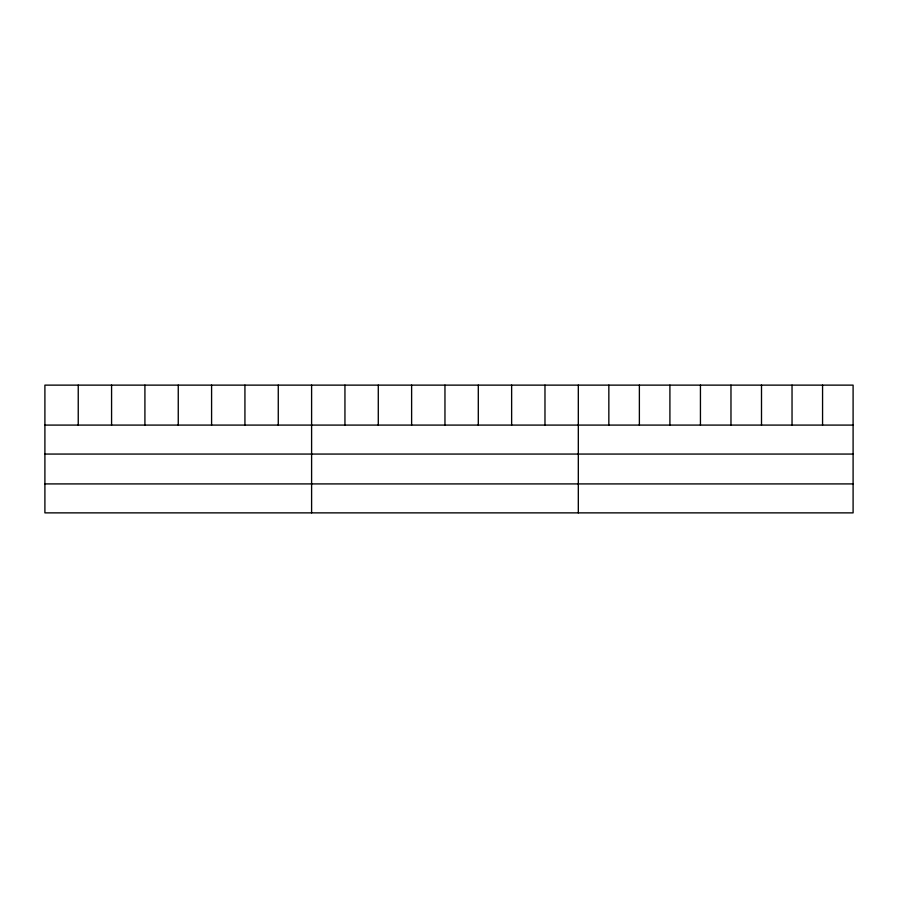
<?xml version="1.0" encoding="UTF-8"?>
<svg xmlns="http://www.w3.org/2000/svg" width="898" height="898" viewBox="0 0 898 898"><rect width="100%" height="100%" fill="white"/><g stroke="black" fill="none" stroke-linecap="round" stroke-linejoin="round"><path stroke-width="1.35" d="M853.1 454.062L853.1 385.13L44.9 385.13L44.9 512.87L853.1 512.87L853.1 454.062L44.9 454.062M44.9 425.091L853.1 425.091M44.9 483.91L853.1 483.91M822.568 385.13L822.568 425.091M792.036 385.13L792.036 425.091M761.504 385.13L761.504 425.091M730.972 385.13L730.972 425.091M700.44 385.13L700.44 425.091M669.908 385.13L669.908 425.091M639.376 385.13L639.376 425.091M608.844 385.13L608.844 425.091M578.312 385.13L578.312 512.87M544.974 385.13L544.974 425.091M511.636 385.13L511.636 425.091M478.297 385.13L478.297 425.091M444.959 385.13L444.959 425.091M411.621 385.13L411.621 425.091M378.283 385.13L378.283 425.091M344.944 385.13L344.944 425.091M311.606 385.13L311.606 512.87M278.268 385.13L278.268 425.091M244.929 385.13L244.929 425.091M211.591 385.13L211.591 425.091M178.253 385.13L178.253 425.091M144.915 385.13L144.915 425.091M111.577 385.13L111.577 425.091M78.238 385.13L78.238 425.091"/></g></svg>
